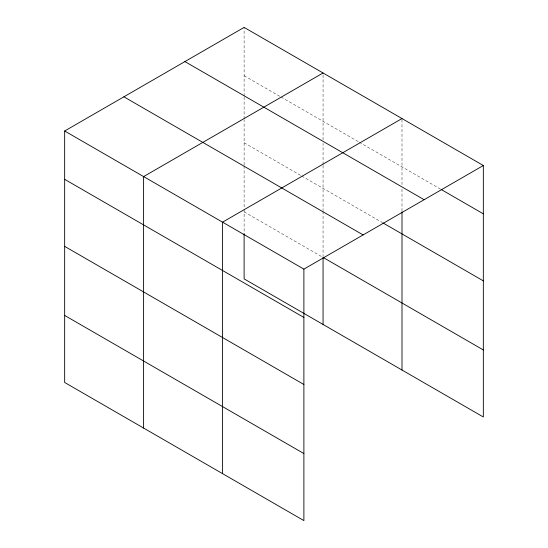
<?xml version="1.0" encoding="UTF-8"?>
<svg xmlns="http://www.w3.org/2000/svg" width="548" height="548" viewBox="0 0 548 548"><rect width="100%" height="100%" fill="white"/><g stroke="black" fill="none" stroke-linecap="round" stroke-linejoin="round"><path stroke-width="0.41" stroke-dasharray="2.74 2.06" d="M244.113 164.934L244.113 119.848M244.113 118.998L244.113 96.934M244.113 96.085L244.113 27.4M323.06 165.428L323.06 210.514M323.06 164.578L323.06 143.364M323.06 139.966L323.06 72.98M401.999 211.007L401.999 188.094M401.999 184.697L401.999 118.553M244.113 75.72L280.268 96.592M281.008 97.017L358.474 141.747M359.207 142.172L440.448 189.074M244.113 142.761L300.927 175.566M301.66 175.99L382.079 222.419M244.113 211.836L322.32 256.991M323.06 211.364L323.06 256.56M244.113 165.791L244.113 208.425M244.113 209.281L244.113 233.9"/><path stroke-width="0.82" d="M303.887 384.484L303.887 269.123L64.664 131.006L64.664 382.483L303.887 520.6L303.887 384.484L64.664 246.367M401.999 211.857L401.999 370.037M244.113 233.9L244.113 278.877L483.336 416.994L483.336 165.517L244.113 27.4L64.664 131.006M323.06 72.98L143.603 176.586L143.603 428.063M401.999 118.553L222.55 222.159L222.55 473.643M303.887 269.123L483.336 165.517M441.188 189.498L483.336 213.836M184.895 61.588L424.118 199.705M382.819 222.844L483.336 280.877M123.882 96.818L363.105 234.928M483.336 349.953L323.06 257.416L323.06 324.457M64.664 179.326L303.887 317.443M64.664 315.443L303.887 453.559"/></g></svg>
